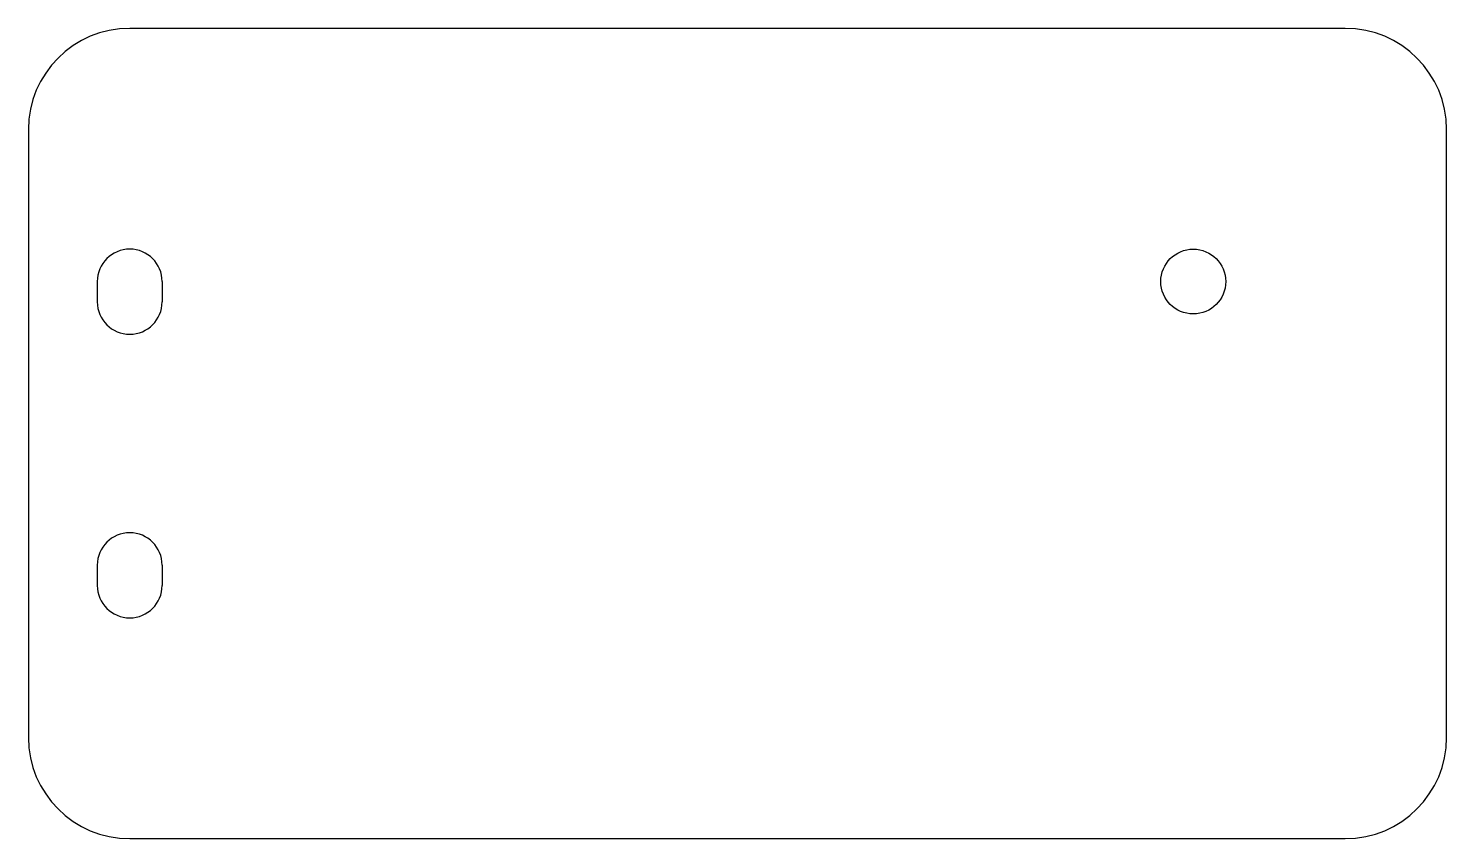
# Model space of a CAD drawing. Extents: x -202 to -62, y -60 to 20.
import ezdxf

# ---------------------------------------------------------------- set-up
doc = ezdxf.new("R2010")
doc.units = 0
doc.layers.add('Shape2DView', color=7, linetype='CONTINUOUS')

msp = doc.modelspace()

# ---------------------------------------------------------------- linework, layer by layer
at = {"layer": 'Shape2DView'}
for p, q in [((-72, 20), (-191.935, 20)), ((-201.935, 10), (-201.935, -50)), ((-62, -50), (-62, 10)), ((-195.135, -5), (-195.135, -7)), ((-188.735, -5), (-188.735, -7)), ((-195.135, -33), (-195.135, -35)), ((-188.735, -33), (-188.735, -35)), ((-191.935, -60), (-72, -60))]:
    msp.add_line(p, q, dxfattribs=at)
msp.add_circle((-87, -5), 3.2, dxfattribs=at)
for centre, radius, start, end in [((-191.935, 10), 10, 90, -180), ((-72, 10), 10, 0, 90), ((-191.935, -5), 3.2, 0, 180), ((-191.935, -7), 3.2, -180, 0), ((-191.935, -33), 3.2, 0, 180), ((-191.935, -35), 3.2, 180, 0), ((-191.935, -50), 10, 180, -90), ((-72, -50), 10, -90, 0)]:
    msp.add_arc(centre, radius, start, end, dxfattribs=at)

doc.saveas('drawing.dxf')
